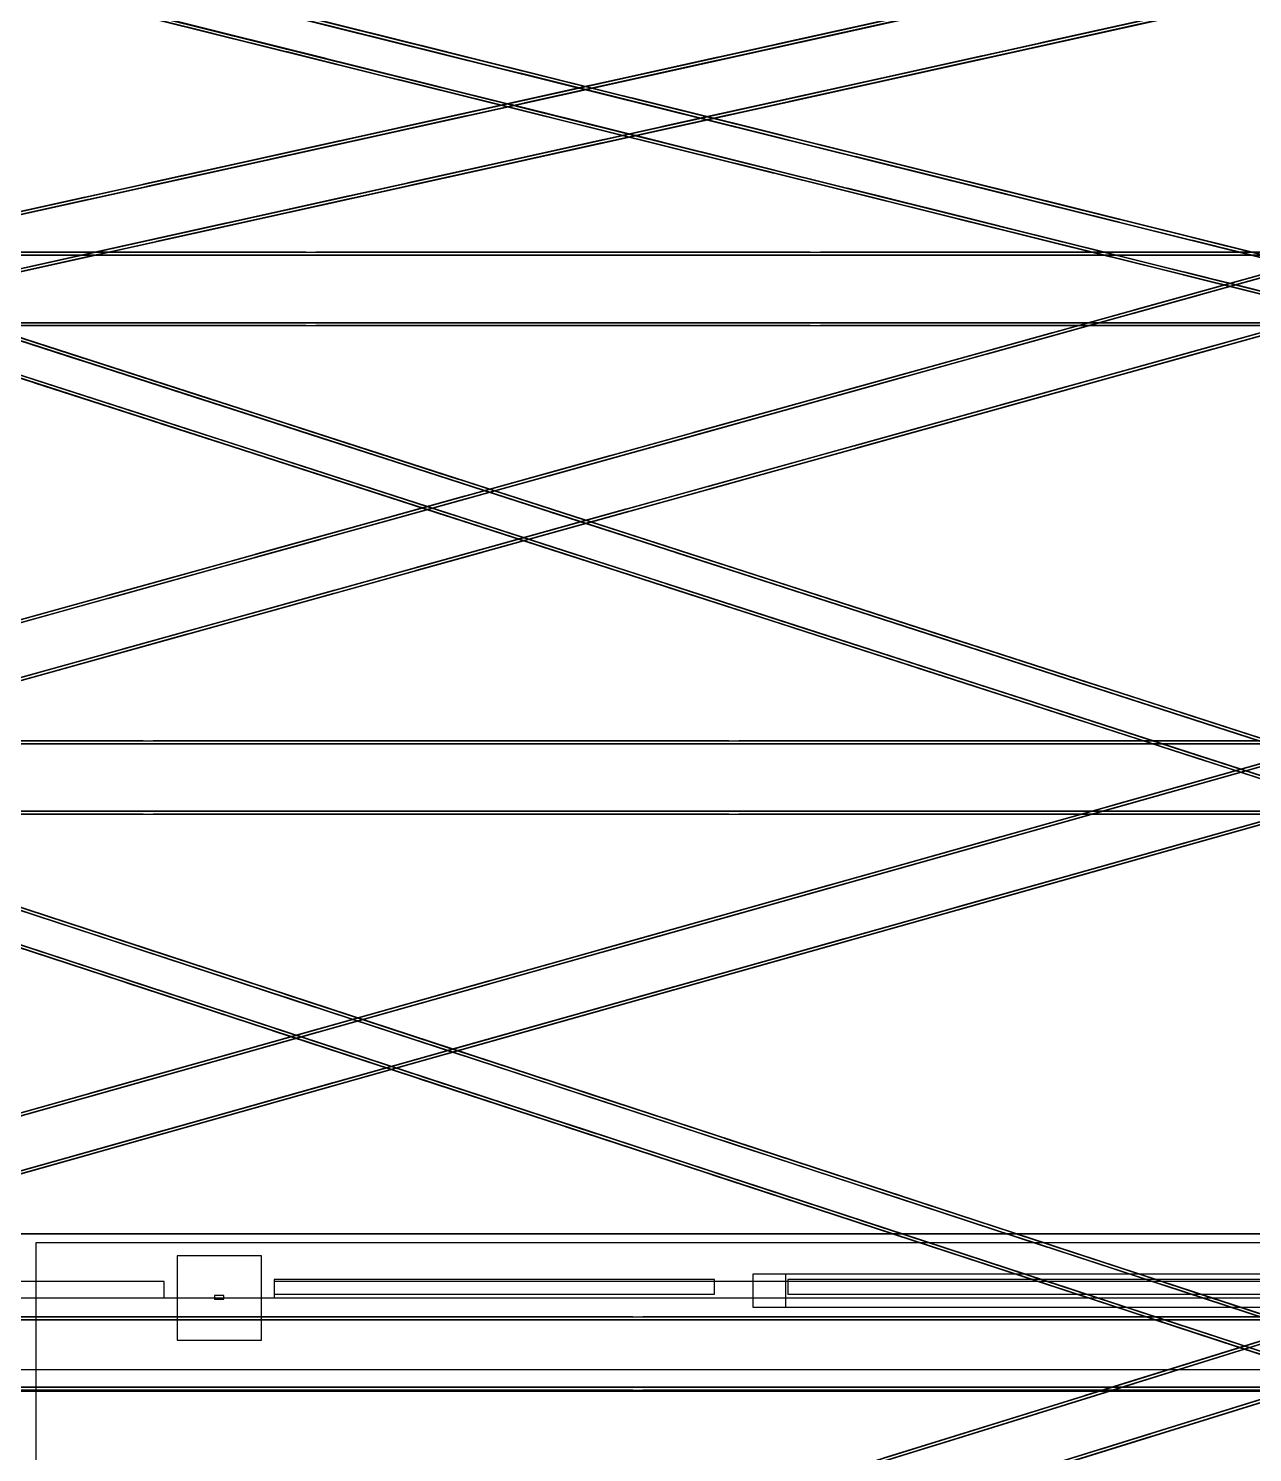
# Model space of a CAD drawing. Header units: millimetres. Extents: x -52000 to 48850, y -48850 to 51750.
# Drawn here: x -7040 to -366, y -22842 to -15080 of the extents above; entities that cross this region are included whole.
import ezdxf

# ---------------------------------------------------------------- set-up
doc = ezdxf.new("R2010")
doc.units = ezdxf.units.MM
doc.layers.add('D-STR-BASE', color=7, linetype='Continuous', lineweight=25)
doc.layers.add('D-STR-STRC', color=7, linetype='Continuous', lineweight=25)

msp = doc.modelspace()

# ---------------------------------------------------------------- linework, layer by layer
at = {"layer": 'D-STR-BASE'}
for points in [[(-23650, -21650), (23650, -21650), (23650, 21650), (-23650, 21650)], [(-23650, -21650), (23650, -21650), (23650, 21650), (-23650, 21650)], [(-23650, -21650), (23650, -21650), (23650, 21650), (-23650, 21650)], [(-23650, -21650), (23650, -21650), (23650, 21650), (-23650, 21650)], [(-24000, -22000), (24000, -22000), (24000, -21650), (-24000, -21650)], [(-24000, -22000), (24000, -22000), (24000, -21650), (-24000, -21650)], [(-24000, -22000), (24000, -22000), (24000, -21650), (-24000, -21650)], [(-24000, -22000), (24000, -22000), (24000, -21650), (-24000, -21650)], [(-24000, -22000), (24000, -22000), (24000, -21650), (-24000, -21650)], [(-24000, -22000), (24000, -22000), (24000, -21650), (-24000, -21650)], [(-24000, -22000), (24000, -22000), (24000, -21650), (-24000, -21650)], [(-24000, -22000), (24000, -22000), (24000, -21650), (-24000, -21650)], [(-7000, -24800), (7000, -24800), (7000, -21700), (-7000, -21700)], [(-6230, -22230), (-5770, -22230), (-5770, -21770), (-6230, -21770)], [(-3090, -22050), (-2910, -22050), (-2910, -21870), (-3090, -21870)], [(-3090, -22050), (3090, -22050), (3090, -21870), (-3090, -21870)], [(-11700, -22000), (-6300, -22000), (-6300, -21910), (-11700, -21910)], [(-11700, -22000), (-6300, -22000), (-6300, -21910), (-11700, -21910)], [(-5700, -21980), (-3300, -21980), (-3300, -21900), (-5700, -21900)], [(-5700, -22000), (-300, -22000), (-300, -21910), (-5700, -21910)], [(-2900, -21980), (-100, -21980), (-100, -21900), (-2900, -21900)], [(-6025, -22006), (-5975, -22006), (-5975, -21986), (-6025, -21986)], [(-24450, -22390), (24450, -22390), (24450, -22510), (-24450, -22510)], [(-24450, -22390), (24450, -22390), (24450, -22510), (-24450, -22510)]]:
    msp.add_lwpolyline(points, close=True, dxfattribs=at)
at = {"layer": 'D-STR-STRC'}
for points in [[(-8546.5, -16401.7), (-8022.6, -16285.8), (227.4, -14461.2), (-296.5, -14577.1)], [(-8543.1, -16417.3), (-8019.1, -16301.5), (230.9, -14476.8), (-293.1, -14592.7)], [(197.6, -16457.4), (-154.7, -16369.8), (-7492.4, -14545.2), (-7140, -14632.8)], [(201.5, -16441.9), (-150.8, -16354.3), (-7488.5, -14529.6), (-7136.2, -14617.3)], [(150.8, -16645.7), (-201.5, -16558.1), (-7539.2, -14733.4), (-7186.8, -14821.1)], [(154.7, -16630.2), (-197.6, -16542.6), (-7535.3, -14717.9), (-7183, -14805.5)], [(-8480.9, -16698.5), (-7956.9, -16582.7), (293.1, -14758), (-230.9, -14873.9)], [(-8477.4, -16714.2), (-7953.5, -16598.3), (296.5, -14773.6), (-227.4, -14889.5)], [(-6048.6, -15104.1), (-6296.1, -15042.6), (-6858.8, -14902.6)], [(-6044.8, -15088.6), (-6292.2, -15027), (-6854.9, -14887.1)], [(-6029, -15092.5), (-6591.7, -14952.6), (-6839.1, -14891)], [(-6032.8, -15108), (-6595.5, -14968.1), (-6843, -14906.6)], [(-2975.2, -15169.5), (-2340.9, -15029.2), (-1919.3, -14936)], [(-2971.7, -15185.1), (-2337.5, -15044.8), (-1915.8, -14951.6)], [(-2962.3, -15166.7), (-2540.7, -15073.4), (-1906.4, -14933.1)], [(-2958.9, -15182.3), (-2537.2, -15089), (-1902.9, -14948.7)], [(-1534.6, -15162.2), (-900.3, -15021.9), (-478.6, -14928.7)], [(-1531.1, -15177.8), (-896.8, -15037.6), (-475.2, -14944.3)], [(-1521.7, -15159.4), (-1100, -15066.1), (-465.8, -14925.8)], [(-1518.2, -15175), (-1096.6, -15081.7), (-462.3, -14941.5)], [(-5437.2, -15256.1), (-5684.6, -15194.6), (-6247.3, -15054.7)], [(-5433.3, -15240.6), (-5680.8, -15179.1), (-6243.4, -15039.2)], [(-5417.5, -15244.5), (-5980.2, -15104.6), (-6227.6, -15043.1)], [(-4778.9, -15219.9), (-5026.3, -15158.4), (-5589, -15018.5)], [(-4775, -15204.4), (-5022.5, -15142.9), (-5585.2, -15002.9)], [(-4763.1, -15223.9), (-5325.8, -15083.9), (-5573.2, -15022.4)], [(-4759.2, -15208.3), (-5321.9, -15068.4), (-5569.4, -15006.9)], [(-5421.4, -15260.1), (-5984, -15120.2), (-6231.5, -15058.6)], [(-3662.7, -15321.6), (-3028.4, -15181.3), (-2606.8, -15088)], [(-3659.2, -15337.2), (-3025, -15196.9), (-2603.3, -15103.6)], [(-3649.8, -15318.7), (-3228.2, -15225.5), (-2593.9, -15085.2)], [(-3646.4, -15334.3), (-3224.7, -15241.1), (-2590.4, -15100.8)], [(-2222.1, -15314.3), (-1587.8, -15174), (-1166.1, -15080.7)], [(-2218.6, -15329.9), (-1584.3, -15189.6), (-1162.7, -15096.4)], [(-2209.2, -15311.4), (-1787.5, -15218.2), (-1153.3, -15077.9)], [(-2205.7, -15327.1), (-1784.1, -15233.8), (-1149.8, -15093.5)], [(-4825.7, -15408.2), (-5073.1, -15346.7), (-5635.8, -15206.7)], [(-4821.8, -15392.7), (-5069.3, -15331.1), (-5632, -15191.2)], [(-4809.9, -15412.1), (-5372.6, -15272.2), (-5620, -15210.7)], [(-4806, -15396.6), (-5368.7, -15256.7), (-5616.2, -15195.1)], [(-4167.4, -15372), (-4414.9, -15310.5), (-4977.5, -15170.5)], [(-4163.5, -15356.5), (-4411, -15294.9), (-4973.7, -15155)], [(-4151.6, -15375.9), (-4714.3, -15236), (-4961.7, -15174.5)], [(-4147.7, -15360.4), (-4710.4, -15220.5), (-4957.9, -15158.9)], [(-4350.2, -15473.6), (-3715.9, -15333.3), (-3294.3, -15240.1)], [(-4346.7, -15489.2), (-3712.5, -15349), (-3290.8, -15255.7)], [(-4337.3, -15470.8), (-3915.7, -15377.5), (-3281.4, -15237.2)], [(-4333.9, -15486.4), (-3912.2, -15393.1), (-3277.9, -15252.9)], [(-2909.6, -15466.3), (-2275.3, -15326), (-1853.6, -15232.8)], [(-2906.1, -15482), (-2271.8, -15341.7), (-1850.2, -15248.4)], [(-2896.7, -15463.5), (-2475, -15370.2), (-1840.8, -15229.9)], [(-2893.2, -15479.1), (-2471.6, -15385.9), (-1837.3, -15245.6)], [(-4214.2, -15560.3), (-4461.7, -15498.7), (-5024.4, -15358.8)], [(-4210.3, -15544.7), (-4457.8, -15483.2), (-5020.5, -15343.3)], [(-4198.4, -15564.2), (-4761.1, -15424.3), (-5008.6, -15362.7)], [(-4194.6, -15548.7), (-4757.2, -15408.7), (-5004.7, -15347.2)], [(-3555.9, -15524), (-3803.4, -15462.5), (-4366.1, -15322.6)], [(-3552.1, -15508.5), (-3799.5, -15447), (-4362.2, -15307.1)], [(-3540.1, -15528), (-4102.8, -15388), (-4350.3, -15326.5)], [(-3536.3, -15512.4), (-4098.9, -15372.5), (-4346.4, -15311)], [(-5037.7, -15625.7), (-4403.4, -15485.4), (-3981.8, -15392.1)], [(-5034.2, -15641.3), (-4400, -15501), (-3978.3, -15407.8)], [(-5024.8, -15622.8), (-4603.2, -15529.6), (-3968.9, -15389.3)], [(-5021.4, -15638.4), (-4599.7, -15545.2), (-3965.4, -15404.9)], [(-3597.1, -15618.4), (-2962.8, -15478.1), (-2541.1, -15384.9)], [(-3593.6, -15634), (-2959.3, -15493.7), (-2537.7, -15400.5)], [(-3584.2, -15615.5), (-3162.5, -15522.3), (-2528.3, -15382)], [(-3580.7, -15631.2), (-3159.1, -15537.9), (-2524.8, -15397.6)], [(-3602.7, -15712.3), (-3850.2, -15650.8), (-4412.9, -15510.9)], [(-3598.9, -15696.8), (-3846.3, -15635.2), (-4409, -15495.3)], [(-3586.9, -15716.2), (-4149.6, -15576.3), (-4397.1, -15514.8)], [(-3583.1, -15700.7), (-4145.8, -15560.8), (-4393.2, -15499.3)], [(-2944.4, -15676.1), (-3191.9, -15614.6), (-3754.6, -15474.6)], [(-2940.6, -15660.6), (-3188.1, -15599), (-3750.7, -15459.1)], [(-2928.7, -15680), (-3491.3, -15540.1), (-3738.8, -15478.6)], [(-2924.8, -15664.5), (-3487.5, -15524.6), (-3734.9, -15463)], [(-5725.2, -15777.7), (-5090.9, -15637.4), (-4669.3, -15544.2)], [(-5721.7, -15793.3), (-5087.5, -15653.1), (-4665.8, -15559.8)], [(-5712.3, -15774.9), (-5290.7, -15681.6), (-4656.4, -15541.3)], [(-5708.9, -15790.5), (-5287.2, -15697.2), (-4652.9, -15557)], [(-4284.6, -15770.4), (-3650.3, -15630.2), (-3228.6, -15536.9)], [(-4281.1, -15786.1), (-3646.8, -15645.8), (-3225.2, -15552.5)], [(-4271.7, -15767.6), (-3850, -15674.3), (-3215.8, -15534.1)], [(-4268.2, -15783.2), (-3846.6, -15690), (-3212.3, -15549.7)], [(-2991.3, -15864.4), (-3238.7, -15802.8), (-3801.4, -15662.9)], [(-2987.4, -15848.8), (-3234.9, -15787.3), (-3797.5, -15647.4)], [(-2975.5, -15868.3), (-3538.1, -15728.4), (-3785.6, -15666.8)], [(-2971.6, -15852.8), (-3534.3, -15712.8), (-3781.8, -15651.3)], [(-2333, -15828.2), (-2580.4, -15766.6), (-3143.1, -15626.7)], [(-2329.1, -15812.6), (-2576.6, -15751.1), (-3139.3, -15611.2)], [(-2317.2, -15832.1), (-2879.9, -15692.2), (-3127.3, -15630.6)], [(-2313.3, -15816.6), (-2876, -15676.6), (-3123.5, -15615.1)], [(-6412.7, -15929.8), (-5778.4, -15789.5), (-5356.8, -15696.2)], [(-6409.2, -15945.4), (-5775, -15805.1), (-5353.3, -15711.9)], [(-6399.8, -15926.9), (-5978.2, -15833.7), (-5343.9, -15693.4)], [(-6396.4, -15942.5), (-5974.7, -15849.3), (-5340.4, -15709)], [(-4972.1, -15922.5), (-4337.8, -15782.2), (-3916.1, -15689)], [(-4968.6, -15938.1), (-4334.3, -15797.8), (-3912.7, -15704.6)], [(-4959.2, -15919.6), (-4537.5, -15826.4), (-3903.3, -15686.1)], [(-4955.7, -15935.3), (-4534.1, -15842), (-3899.8, -15701.7)], [(-2379.8, -16016.4), (-2627.3, -15954.9), (-3189.9, -15815)], [(-2375.9, -16000.9), (-2623.4, -15939.4), (-3186.1, -15799.4)], [(-2364, -16020.3), (-2926.7, -15880.4), (-3174.1, -15818.9)], [(-2360.1, -16004.8), (-2922.8, -15864.9), (-3170.3, -15803.4)], [(-1721.5, -15980.2), (-1969, -15918.7), (-2531.6, -15778.7)], [(-1717.6, -15964.7), (-1965.1, -15903.1), (-2527.8, -15763.2)], [(-1705.7, -15984.1), (-2268.4, -15844.2), (-2515.9, -15782.7)], [(-1701.8, -15968.6), (-2264.5, -15828.7), (-2512, -15767.1)], [(-7100.2, -16081.8), (-6465.9, -15941.5), (-6044.3, -15848.3)], [(-7096.7, -16097.5), (-6462.5, -15957.2), (-6040.8, -15863.9)], [(-7087.3, -16079), (-6665.7, -15985.7), (-6031.4, -15845.4)], [(-7083.9, -16094.6), (-6662.2, -16001.4), (-6027.9, -15861.1)], [(-5659.6, -16074.6), (-5025.3, -15934.3), (-4603.6, -15841)], [(-5656.1, -16090.2), (-5021.8, -15949.9), (-4600.2, -15856.6)], [(-5646.7, -16071.7), (-5225, -15978.5), (-4590.8, -15838.2)], [(-5643.2, -16087.3), (-5221.6, -15994.1), (-4587.3, -15853.8)], [(-1768.3, -16168.5), (-2015.8, -16106.9), (-2578.5, -15967)], [(-1764.5, -16152.9), (-2011.9, -16091.4), (-2574.6, -15951.5)], [(-1752.5, -16172.4), (-2315.2, -16032.5), (-2562.7, -15970.9)], [(-1748.7, -16156.9), (-2311.3, -16017), (-2558.8, -15955.4)], [(-1110, -16132.3), (-1357.5, -16070.7), (-1920.2, -15930.8)], [(-1106.2, -16116.7), (-1353.6, -16055.2), (-1916.3, -15915.3)], [(-1094.2, -16136.2), (-1656.9, -15996.3), (-1904.4, -15934.7)], [(-1090.4, -16120.7), (-1653.1, -15980.7), (-1900.5, -15919.2)], [(-7787.7, -16233.9), (-7153.4, -16093.6), (-6731.8, -16000.4)], [(-7784.2, -16249.5), (-7150, -16109.2), (-6728.3, -16016)], [(-7774.8, -16231), (-7353.2, -16137.8), (-6718.9, -15997.5)], [(-7771.4, -16246.7), (-7349.7, -16153.4), (-6715.4, -16013.1)], [(-6347.1, -16226.6), (-5712.8, -16086.3), (-5291.1, -15993.1)], [(-6343.6, -16242.2), (-5709.3, -16101.9), (-5287.7, -16008.7)], [(-6334.2, -16223.8), (-5912.5, -16130.5), (-5278.3, -15990.2)], [(-6330.7, -16239.4), (-5909.1, -16146.1), (-5274.8, -16005.8)], [(-7021.7, -16375.8), (-6600, -16282.6), (-5965.8, -16142.3)], [(-1156.8, -16320.5), (-1404.3, -16259), (-1967, -16119.1)], [(-1153, -16305), (-1400.4, -16243.5), (-1963.1, -16103.5)], [(-1141, -16324.5), (-1703.7, -16184.5), (-1951.2, -16123)], [(-1137.2, -16308.9), (-1699.9, -16169), (-1947.3, -16107.5)], [(-498.6, -16284.3), (-746, -16222.8), (-1308.7, -16082.9)], [(-494.7, -16268.8), (-742.2, -16207.3), (-1304.8, -16067.3)], [(-482.8, -16288.2), (-1045.4, -16148.3), (-1292.9, -16086.8)], [(-478.9, -16272.7), (-1041.6, -16132.8), (-1289, -16071.3)], [(-7034.6, -16378.7), (-6400.3, -16238.4), (-5978.6, -16145.1)], [(-7031.1, -16394.3), (-6396.8, -16254), (-5975.2, -16160.7)], [(-7018.2, -16391.4), (-6596.6, -16298.2), (-5962.3, -16157.9)], [(81.4, -16412), (-166.1, -16350.5), (-693.4, -16219.4)], [(-9875.8, -19078.8), (-9373.1, -18939.1), (208.5, -16276), (-294.2, -16415.7)], [(-9871.5, -19094.3), (-9368.8, -18954.5), (212.8, -16291.4), (-289.9, -16431.1)], [(-8222.5, -16300), (-8222.5, -16300), (-5527.5, -16300), (-5527.5, -16300)], [(-7722.1, -16530.7), (-7087.8, -16390.4), (-6666.1, -16297.2)], [(-7709.2, -16527.9), (-7287.5, -16434.6), (-6653.3, -16294.3)], [(-5472.5, -16300), (-5472.5, -16300), (-2777.5, -16300), (-2777.5, -16300)], [(-2722.5, -16300), (-2722.5, -16300), (-27.5, -16300), (-27.5, -16300)], [(-545.4, -16472.6), (-792.8, -16411), (-1355.5, -16271.1)], [(-541.5, -16457.1), (-789, -16395.5), (-1351.7, -16255.6)], [(-529.6, -16476.5), (-1092.3, -16336.6), (-1339.7, -16275)], [(-525.7, -16461), (-1088.4, -16321.1), (-1335.9, -16259.5)], [(77.5, -16427.6), (-169.9, -16366), (-697.2, -16234.9)], [(93.3, -16431.5), (-434, -16300.4), (-681.4, -16238.8)], [(97.2, -16416), (-430.1, -16284.8), (-677.6, -16223.3)], [(-16500, -16316), (-16500, -16316), (16500, -16316), (16500, -16316)], [(197.2, -19133.3), (-142.6, -19023.6), (-8392.6, -16360.5), (-8052.8, -16470.2)], [(202.2, -19118.1), (-137.7, -19008.4), (-8387.7, -16345.2), (-8047.8, -16454.9)], [(-8222.5, -16316), (-8222.5, -16316), (-5527.5, -16316), (-5527.5, -16316)], [(-7718.6, -16546.3), (-7084.3, -16406.1), (-6662.7, -16312.8)], [(-7705.7, -16543.5), (-7284.1, -16450.2), (-6649.8, -16309.9)], [(-5472.5, -16316), (-5472.5, -16316), (-2777.5, -16316), (-2777.5, -16316)], [(-2722.5, -16316), (-2722.5, -16316), (-27.5, -16316), (-27.5, -16316)], [(-1020.8, -16617.7), (-318.6, -16422.5), (85.9, -16310)], [(-1016.5, -16633.1), (-314.3, -16437.9), (90.2, -16325.5)], [(-1010.6, -16614.8), (-606, -16502.4), (96.2, -16307.2)], [(-1006.3, -16630.2), (-601.7, -16517.8), (100.5, -16322.6)], [(30.7, -16615.8), (-216.7, -16554.3), (-744, -16423.2)], [(34.6, -16600.3), (-212.9, -16538.8), (-740.2, -16407.6)], [(46.5, -16619.8), (-480.8, -16488.6), (-728.3, -16427.1)], [(50.4, -16604.2), (-476.9, -16473.1), (-724.4, -16411.6)], [(142.6, -19302.7), (-197.2, -19193), (-8447.2, -16529.8), (-8107.4, -16639.5)], [(-1819.3, -16839.6), (-1076.6, -16633.2), (-672.1, -16520.7)], [(-1809, -16836.7), (-1404.5, -16724.3), (-661.8, -16517.9)], [(-9794.4, -19371.7), (-9291.7, -19232), (289.9, -16568.9), (-212.8, -16708.6)], [(-9790.1, -19387.1), (-9287.4, -19247.4), (294.2, -16584.3), (-208.5, -16724)], [(137.7, -19317.9), (-202.2, -19208.2), (-8452.2, -16545.1), (-8112.3, -16654.8)], [(-6760.3, -16887.4), (-6999, -16810.3), (-7636.4, -16604.6)], [(-6755.4, -16872.1), (-6994.1, -16795.1), (-7631.5, -16589.3)], [(-6746.4, -16891.8), (-7383.8, -16686.1), (-7622.5, -16609)], [(-6741.5, -16876.6), (-7378.9, -16670.9), (-7617.6, -16593.8)], [(-1815, -16855), (-1072.3, -16648.6), (-667.8, -16536.1)], [(-1804.7, -16852.2), (-1400.2, -16739.7), (-657.5, -16533.3)], [(-939.4, -16910.6), (-237.2, -16715.4), (167.4, -16602.9)], [(-929.1, -16907.7), (-524.6, -16795.3), (177.6, -16600.1)], [(-16500, -16684), (-16500, -16684), (16500, -16684), (16500, -16684)], [(-8222.5, -16684), (-8222.5, -16684), (-5527.5, -16684), (-5527.5, -16684)], [(-5472.5, -16684), (-5472.5, -16684), (-2777.5, -16684), (-2777.5, -16684)], [(-2722.5, -16684), (-2722.5, -16684), (-27.5, -16684), (-27.5, -16684)], [(-935.1, -16926), (-232.9, -16730.8), (171.6, -16618.4)], [(-924.9, -16923.1), (-520.3, -16810.7), (181.9, -16615.5)], [(-8222.5, -16700), (-8222.5, -16700), (-5527.5, -16700), (-5527.5, -16700)], [(-5472.5, -16700), (-5472.5, -16700), (-2777.5, -16700), (-2777.5, -16700)], [(-2722.5, -16700), (-2722.5, -16700), (-27.5, -16700), (-27.5, -16700)], [(-2617.7, -17061.5), (-1875.1, -16855.1), (-1470.5, -16742.7)], [(-2613.4, -17076.9), (-1870.8, -16870.5), (-1466.2, -16758.1)], [(-2607.5, -17058.7), (-2203, -16946.2), (-1460.3, -16739.8)], [(-2603.2, -17074.1), (-2198.7, -16961.6), (-1456, -16755.2)], [(-6819.9, -17072), (-7058.6, -16994.9), (-7696, -16789.2)], [(-6815, -17056.8), (-7053.7, -16979.7), (-7691.1, -16773.9)], [(-6806, -17076.5), (-7443.4, -16870.7), (-7682.1, -16793.7)], [(-6801.1, -17061.2), (-7438.5, -16855.5), (-7677.2, -16778.4)], [(-6072.8, -17109.3), (-6311.5, -17032.2), (-6948.9, -16826.5)], [(-6067.9, -17094.1), (-6306.6, -17017), (-6944, -16811.3)], [(-6058.9, -17113.8), (-6696.3, -16908), (-6935, -16831)], [(-6054, -17098.5), (-6691.4, -16892.8), (-6930.1, -16815.7)], [(-1737.8, -17132.5), (-995.2, -16926.1), (-590.7, -16813.6)], [(-1733.6, -17147.9), (-990.9, -16941.5), (-586.4, -16829)], [(-1727.6, -17129.6), (-1323.1, -17017.2), (-580.4, -16810.8)], [(-1723.3, -17145.1), (-1318.8, -17032.6), (-576.1, -16826.2)], [(-6127.5, -17278.7), (-6366.2, -17201.6), (-7003.6, -16995.9)], [(-3416.2, -17283.4), (-2673.5, -17077), (-2269, -16964.6)], [(-3411.9, -17298.9), (-2669.2, -17092.4), (-2264.7, -16980)], [(-3405.9, -17280.6), (-3001.4, -17168.2), (-2258.8, -16961.7)], [(-3401.7, -17296), (-2997.1, -17183.6), (-2254.5, -16977.2)], [(-6132.4, -17293.9), (-6371.1, -17216.9), (-7008.5, -17011.1)], [(-6118.5, -17298.4), (-6755.9, -17092.6), (-6994.6, -17015.6)], [(-6113.6, -17283.2), (-6751, -17077.4), (-6989.7, -17000.4)], [(-5385.3, -17331.2), (-5624, -17254.2), (-6261.4, -17048.4)], [(-5380.4, -17316), (-5619.1, -17238.9), (-6256.5, -17033.2)], [(-5371.4, -17335.7), (-6008.8, -17129.9), (-6247.5, -17052.9)], [(-5366.5, -17320.5), (-6003.9, -17114.7), (-6242.6, -17037.7)], [(-2536.3, -17354.4), (-1793.6, -17148), (-1389.1, -17035.6)], [(-2532, -17369.8), (-1789.4, -17163.4), (-1384.8, -17051)], [(-2526.1, -17351.6), (-2121.6, -17239.1), (-1378.9, -17032.7)], [(-2521.8, -17367), (-2117.3, -17254.5), (-1374.6, -17048.1)], [(-5440, -17500.6), (-5678.7, -17423.6), (-6316.1, -17217.8)], [(-5426.1, -17505.1), (-6063.5, -17299.3), (-6302.2, -17222.3)], [(-4214.6, -17505.4), (-3472, -17298.9), (-3067.5, -17186.5)], [(-4210.4, -17520.8), (-3467.7, -17314.4), (-3063.2, -17201.9)], [(-4204.4, -17502.5), (-3799.9, -17390.1), (-3057.2, -17183.7)], [(-4200.1, -17517.9), (-3795.6, -17405.5), (-3052.9, -17199.1)], [(-5444.9, -17515.8), (-5683.6, -17438.8), (-6321, -17233)], [(-5431, -17520.3), (-6068.4, -17314.6), (-6307.1, -17237.5)], [(-4697.8, -17553.1), (-4936.5, -17476.1), (-5573.9, -17270.3)], [(-4692.9, -17537.9), (-4931.6, -17460.9), (-5569, -17255.1)], [(-4683.9, -17557.6), (-5321.3, -17351.9), (-5560, -17274.8)], [(-4679, -17542.4), (-5316.4, -17336.6), (-5555.1, -17259.6)], [(-3334.8, -17576.3), (-2592.1, -17369.9), (-2187.6, -17257.5)], [(-3330.5, -17591.8), (-2587.8, -17385.3), (-2183.3, -17272.9)], [(-3324.5, -17573.5), (-2920, -17461.1), (-2177.3, -17254.6)], [(-3320.3, -17588.9), (-2915.7, -17476.5), (-2173.1, -17270.1)], [(-4757.4, -17737.8), (-4996.1, -17660.7), (-5633.5, -17455)], [(-4752.5, -17722.5), (-4991.2, -17645.5), (-5628.6, -17439.7)], [(-4743.5, -17742.2), (-5380.9, -17536.5), (-5619.6, -17459.4)], [(-4738.6, -17727), (-5376, -17521.3), (-5614.7, -17444.2)], [(-5013.1, -17727.3), (-4270.4, -17520.9), (-3865.9, -17408.4)], [(-5008.8, -17742.7), (-4266.2, -17536.3), (-3861.6, -17423.9)], [(-5002.9, -17724.4), (-4598.4, -17612), (-3855.7, -17405.6)], [(-4998.6, -17739.9), (-4594.1, -17627.4), (-3851.4, -17421)], [(-4010.3, -17775.1), (-4249, -17698), (-4886.4, -17492.3)], [(-4005.4, -17759.8), (-4244.1, -17682.8), (-4881.5, -17477)], [(-3996.4, -17779.5), (-4633.8, -17573.8), (-4872.5, -17496.7)], [(-3991.5, -17764.3), (-4628.9, -17558.6), (-4867.6, -17481.5)], [(-4133.2, -17798.3), (-3390.6, -17591.8), (-2986.1, -17479.4)], [(-4129, -17813.7), (-3386.3, -17607.3), (-2981.8, -17494.8)], [(-4123, -17795.4), (-3718.5, -17683), (-2975.8, -17476.6)], [(-4118.7, -17810.8), (-3714.2, -17698.4), (-2971.5, -17492)], [(-5811.6, -17949.2), (-5068.9, -17742.8), (-4664.4, -17630.4)], [(-5807.3, -17964.6), (-5064.6, -17758.2), (-4660.1, -17645.8)], [(-5801.3, -17946.4), (-5396.8, -17833.9), (-4654.1, -17627.5)], [(-5797.1, -17961.8), (-5392.5, -17849.4), (-4649.9, -17642.9)], [(-4069.9, -17959.7), (-4308.6, -17882.6), (-4946, -17676.9)], [(-4065, -17944.5), (-4303.7, -17867.4), (-4941.1, -17661.7)], [(-4056, -17964.2), (-4693.4, -17758.4), (-4932.1, -17681.4)], [(-4051.1, -17948.9), (-4688.5, -17743.2), (-4927.2, -17666.1)], [(-4931.7, -18020.2), (-4189, -17813.8), (-3784.5, -17701.3)], [(-4927.4, -18035.6), (-4184.7, -17829.2), (-3780.2, -17716.8)], [(-4921.5, -18017.3), (-4516.9, -17904.9), (-3774.3, -17698.5)], [(-4917.2, -18032.8), (-4512.7, -17920.3), (-3770, -17713.9)], [(-3322.8, -17997), (-3561.5, -17919.9), (-4198.9, -17714.2)], [(-3317.9, -17981.8), (-3556.6, -17904.7), (-4194, -17699)], [(-3308.9, -18001.5), (-3946.3, -17795.7), (-4185, -17718.7)], [(-3304, -17986.2), (-3941.4, -17780.5), (-4180.1, -17703.4)], [(-6610, -18171.1), (-5867.4, -17964.7), (-5462.9, -17852.3)], [(-6599.8, -18168.3), (-6195.3, -18055.9), (-5452.6, -17849.5)], [(-6605.8, -18186.6), (-5863.1, -17980.1), (-5458.6, -17867.7)], [(-6595.5, -18183.7), (-6191, -18071.3), (-5448.3, -17864.9)], [(-5730.2, -18242.1), (-4987.5, -18035.7), (-4583, -17923.3)], [(-5719.9, -18239.3), (-5315.4, -18126.8), (-4572.7, -17920.4)], [(-3382.4, -18181.6), (-3621.1, -18104.6), (-4258.5, -17898.8)], [(-3377.5, -18166.4), (-3616.2, -18089.3), (-4253.6, -17883.6)], [(-3368.5, -18186.1), (-4005.9, -17980.3), (-4244.6, -17903.3)], [(-3363.6, -18170.9), (-4001, -17965.1), (-4239.7, -17888.1)], [(-2630.4, -18203.7), (-2869.1, -18126.7), (-3506.5, -17920.9)], [(-2616.5, -18208.2), (-3253.9, -18002.4), (-3492.6, -17925.4)], [(-5725.9, -18257.5), (-4983.2, -18051.1), (-4578.7, -17938.7)], [(-5715.6, -18254.7), (-5311.1, -18142.3), (-4568.5, -17935.8)], [(-2635.3, -18218.9), (-2874, -18141.9), (-3511.4, -17936.1)], [(-2621.4, -18223.4), (-3258.8, -18017.6), (-3497.5, -17940.6)], [(-7408.5, -18393.1), (-6665.8, -18186.7), (-6261.3, -18074.2)], [(-7398.3, -18390.2), (-6993.7, -18277.8), (-6251.1, -18071.4)], [(-7404.2, -18408.5), (-6661.5, -18202.1), (-6257, -18089.6)], [(-7394, -18405.6), (-6989.5, -18293.2), (-6246.8, -18086.8)], [(-6528.6, -18464), (-5786, -18257.6), (-5381.4, -18145.2)], [(-6524.3, -18479.5), (-5781.7, -18273), (-5377.2, -18160.6)], [(-6518.4, -18461.2), (-6113.9, -18348.8), (-5371.2, -18142.3)], [(-6514.1, -18476.6), (-6109.6, -18364.2), (-5366.9, -18157.8)], [(-2694.9, -18403.5), (-2933.6, -18326.5), (-3571, -18120.7)], [(-2690, -18388.3), (-2928.7, -18311.3), (-3566.1, -18105.5)], [(-2681, -18408), (-3318.4, -18202.3), (-3557.1, -18125.2)], [(-2676.1, -18392.8), (-3313.5, -18187), (-3552.2, -18110)], [(-1947.8, -18440.9), (-2186.5, -18363.8), (-2823.9, -18158)], [(-1942.9, -18425.6), (-2181.6, -18348.6), (-2819, -18142.8)], [(-1933.9, -18445.3), (-2571.3, -18239.6), (-2810, -18162.5)], [(-1929, -18430.1), (-2566.4, -18224.3), (-2805.1, -18147.3)], [(-7327.1, -18686), (-6584.4, -18479.6), (-6179.9, -18367.1)], [(-7322.8, -18701.4), (-6580.1, -18495), (-6175.6, -18382.5)], [(-7316.9, -18683.1), (-6912.3, -18570.7), (-6169.7, -18364.3)], [(-7312.6, -18698.5), (-6908.1, -18586.1), (-6165.4, -18379.7)], [(-2007.4, -18625.5), (-2246.1, -18548.4), (-2883.5, -18342.7)], [(-2002.5, -18610.2), (-2241.2, -18533.2), (-2878.6, -18327.4)], [(-1993.5, -18629.9), (-2630.9, -18424.2), (-2869.6, -18347.1)], [(-1988.6, -18614.7), (-2626, -18409), (-2864.7, -18331.9)], [(-1260.3, -18662.8), (-1499, -18585.7), (-2136.4, -18380)], [(-1255.4, -18647.6), (-1494.1, -18570.5), (-2131.5, -18364.8)], [(-1246.4, -18667.3), (-1883.8, -18461.5), (-2122.5, -18384.5)], [(-1241.5, -18652), (-1878.9, -18446.3), (-2117.6, -18369.2)], [(-1315, -18832.2), (-1553.7, -18755.1), (-2191.1, -18549.4)], [(-8125.6, -18907.9), (-7382.9, -18701.5), (-6978.4, -18589)], [(-8121.3, -18923.3), (-7378.6, -18716.9), (-6974.1, -18604.5)], [(-8115.3, -18905.1), (-7710.8, -18792.6), (-6968.1, -18586.2)], [(-8111, -18920.5), (-7706.5, -18808), (-6963.8, -18601.6)], [(-1319.9, -18847.4), (-1558.6, -18770.4), (-2196, -18564.6)], [(-1306, -18851.9), (-1943.4, -18646.1), (-2182.1, -18569.1)], [(-1301.1, -18836.6), (-1938.5, -18630.9), (-2177.2, -18553.8)], [(-572.8, -18884.7), (-811.5, -18807.7), (-1448.9, -18601.9)], [(-567.9, -18869.5), (-806.6, -18792.4), (-1444, -18586.7)], [(-558.9, -18889.2), (-1196.3, -18683.4), (-1435, -18606.4)], [(-554, -18874), (-1191.4, -18668.2), (-1430.1, -18591.2)], [(-627.5, -19054.1), (-866.2, -18977.1), (-1503.6, -18771.3)], [(-613.6, -19058.6), (-1251, -18852.8), (-1489.7, -18775.8)], [(-632.4, -19069.3), (-871.1, -18992.3), (-1508.5, -18786.5)], [(-618.5, -19073.8), (-1255.9, -18868), (-1494.6, -18791)], [(78.4, -19094.9), (-160.3, -19017.9), (-761.4, -18823.8)], [(83.3, -19079.7), (-155.4, -19002.6), (-756.5, -18808.6)], [(92.2, -19099.4), (-508.8, -18905.4), (-747.5, -18828.3)], [(97.2, -19084.2), (-503.9, -18890.1), (-742.6, -18813.1)], [(-19163.1, -18979.1), (-19163.1, -18979.1), (19163.1, -18979.1), (19163.1, -18979.1)], [(-11424.6, -22213.3), (-10964.7, -22083.8), (186.6, -18944.4), (-273.3, -19073.9)], [(-11420.3, -22228.7), (-10960.3, -22099.2), (190.9, -18959.8), (-269, -19089.3)], [(190.4, -22254.4), (-125, -22151.1), (-9706.6, -19011.7), (-9391.2, -19115)], [(-9554.1, -18963.1), (-9554.1, -18963.1), (-6415.2, -18963.1), (-6415.2, -18963.1)], [(-9554.1, -18979.1), (-9554.1, -18979.1), (-6415.2, -18979.1), (-6415.2, -18979.1)], [(-6360.2, -18963.1), (-6360.2, -18963.1), (-3221.4, -18963.1), (-3221.4, -18963.1)], [(-6360.2, -18979.1), (-6360.2, -18979.1), (-3221.4, -18979.1), (-3221.4, -18979.1)], [(-3166.4, -18963.1), (-3166.4, -18963.1), (-27.5, -18963.1), (-27.5, -18963.1)], [(-3166.4, -18979.1), (-3166.4, -18979.1), (-27.5, -18979.1), (-27.5, -18979.1)], [(-1127.4, -19314.3), (-308.6, -19083.8), (61.5, -18979.6)], [(-1123.9, -19313.3), (-753.8, -19209.1), (65, -18978.6)], [(-1123.1, -19329.7), (-304.3, -19099.2), (65.8, -18995)], [(-1119.6, -19328.7), (-749.5, -19224.5), (69.3, -18994)], [(18.8, -19279.5), (-219.9, -19202.5), (-821, -19008.5)], [(23.7, -19264.3), (-215, -19187.3), (-816.1, -18993.2)], [(32.6, -19284), (-568.4, -19090), (-807.1, -19012.9)], [(37.6, -19268.8), (-563.5, -19074.7), (-802.2, -18997.7)], [(185.4, -22269.7), (-130, -22166.3), (-9711.5, -19026.9), (-9396.2, -19130.2)], [(-11342.2, -22505.9), (-10882.3, -22376.4), (269, -19237), (-190.9, -19366.5)], [(125, -22454), (-190.4, -22350.7), (-9771.9, -19211.2), (-9456.6, -19314.6)], [(130, -22438.8), (-185.4, -22335.5), (-9767, -19196), (-9451.6, -19299.4)], [(-2056.7, -19575.9), (-1191.5, -19332.3), (-821.4, -19228.2)], [(-2053.2, -19574.9), (-1683.1, -19470.7), (-817.8, -19227.2)], [(-2052.4, -19591.3), (-1187.1, -19347.7), (-817, -19243.6)], [(-2048.8, -19590.3), (-1678.7, -19486.2), (-813.5, -19242.6)], [(-11337.9, -22521.3), (-10878, -22391.8), (273.3, -19252.4), (-186.6, -19381.9)], [(-1045, -19606.9), (-226.2, -19376.4), (143.9, -19272.2)], [(-1041.5, -19605.9), (-671.4, -19501.8), (147.4, -19271.2)], [(-1040.7, -19622.3), (-221.9, -19391.8), (148.2, -19287.6)], [(-1037.2, -19621.3), (-667.1, -19517.2), (151.7, -19286.6)], [(-19163.1, -19347.1), (-19163.1, -19347.1), (19163.1, -19347.1), (19163.1, -19347.1)], [(-9554.1, -19347.1), (-9554.1, -19347.1), (-6415.2, -19347.1), (-6415.2, -19347.1)], [(-9554.1, -19363.1), (-9554.1, -19363.1), (-6415.2, -19363.1), (-6415.2, -19363.1)], [(-6360.2, -19347.1), (-6360.2, -19347.1), (-3221.4, -19347.1), (-3221.4, -19347.1)], [(-6360.2, -19363.1), (-6360.2, -19363.1), (-3221.4, -19363.1), (-3221.4, -19363.1)], [(-3166.4, -19347.1), (-3166.4, -19347.1), (-27.5, -19347.1), (-27.5, -19347.1)], [(-3166.4, -19363.1), (-3166.4, -19363.1), (-27.5, -19363.1), (-27.5, -19363.1)], [(-2986, -19837.6), (-2120.7, -19594), (-1750.6, -19489.8)], [(-2982.4, -19836.6), (-2612.3, -19732.4), (-1747.1, -19488.8)], [(-2981.6, -19853), (-2116.4, -19609.4), (-1746.3, -19505.2)], [(-2978.1, -19852), (-2608, -19747.8), (-1742.8, -19504.2)], [(-1974.3, -19868.6), (-1109.1, -19625), (-739, -19520.8)], [(-1970.8, -19867.6), (-1600.7, -19763.4), (-735.5, -19519.8)], [(-1970, -19884), (-1104.7, -19640.4), (-734.6, -19536.2)], [(-1966.5, -19883), (-1596.4, -19778.8), (-731.1, -19535.2)], [(-3915.2, -20099.2), (-3050, -19855.6), (-2679.9, -19751.4)], [(-3911.7, -20098.2), (-3541.6, -19994), (-2676.4, -19750.4)], [(-3910.9, -20114.6), (-3045.7, -19871), (-2675.6, -19766.8)], [(-3907.4, -20113.6), (-3537.3, -20009.4), (-2672.1, -19765.8)], [(-2903.6, -20130.2), (-2038.4, -19886.6), (-1668.3, -19782.4)], [(-2900.1, -20129.2), (-2530, -20025), (-1664.7, -19781.4)], [(-6282.2, -20150.5), (-6503.7, -20078), (-7243.9, -19835.4)], [(-6277.2, -20135.3), (-6498.7, -20062.8), (-7238.9, -19820.2)], [(-6274.6, -20153), (-7014.8, -19910.5), (-7236.3, -19837.9)], [(-6269.6, -20137.8), (-7009.8, -19895.3), (-7231.3, -19822.7)], [(-2899.3, -20145.6), (-2034, -19902), (-1663.9, -19797.8)], [(-2895.7, -20144.6), (-2525.6, -20040.4), (-1660.4, -19796.8)], [(-6342.6, -20334.9), (-6564.1, -20262.3), (-7304.3, -20019.8)], [(-6337.6, -20319.7), (-6559.1, -20247.1), (-7299.3, -20004.6)], [(-6335, -20337.4), (-7075.2, -20094.8), (-7296.7, -20022.3)], [(-6330, -20322.2), (-7070.2, -20079.6), (-7291.7, -20007.1)], [(-4844.5, -20360.8), (-3979.3, -20117.2), (-3609.2, -20013)], [(-4841, -20359.8), (-4470.9, -20255.6), (-3605.7, -20012)], [(-5483.7, -20412.2), (-5705.2, -20339.6), (-6445.4, -20097)], [(-5478.7, -20397), (-5700.2, -20324.4), (-6440.4, -20081.8)], [(-5476.1, -20414.6), (-6216.3, -20172.1), (-6437.8, -20099.5)], [(-5471.1, -20399.4), (-6211.3, -20156.9), (-6432.9, -20084.3)], [(-4840.2, -20376.2), (-3974.9, -20132.6), (-3604.8, -20028.4)], [(-4836.7, -20375.2), (-4466.6, -20271), (-3601.3, -20027.4)], [(-3832.9, -20391.8), (-2967.6, -20148.2), (-2597.5, -20044)], [(-3829.3, -20390.8), (-3459.2, -20286.6), (-2594, -20043)], [(-3828.5, -20407.2), (-2963.3, -20163.6), (-2593.2, -20059.4)], [(-3825, -20406.2), (-3454.9, -20302), (-2589.7, -20058.4)], [(-5544.1, -20596.5), (-5765.6, -20523.9), (-6505.8, -20281.4)], [(-5539.1, -20581.3), (-5760.6, -20508.7), (-6500.9, -20266.2)], [(-5536.5, -20599), (-6276.7, -20356.5), (-6498.3, -20283.9)], [(-5531.5, -20583.8), (-6271.8, -20341.3), (-6493.3, -20268.7)], [(-5773.8, -20622.4), (-4908.6, -20378.8), (-4538.5, -20274.6)], [(-5770.3, -20621.4), (-5400.2, -20517.2), (-4534.9, -20273.6)], [(-5769.5, -20637.8), (-4904.2, -20394.2), (-4534.1, -20290)], [(-5765.9, -20636.8), (-5395.8, -20532.6), (-4530.6, -20289)], [(-4762.1, -20653.4), (-3896.9, -20409.8), (-3526.8, -20305.6)], [(-4758.6, -20652.4), (-4388.5, -20548.2), (-3523.3, -20304.6)], [(-4757.8, -20668.8), (-3892.6, -20425.2), (-3522.5, -20321)], [(-4754.3, -20667.8), (-4384.2, -20563.6), (-3518.9, -20320)], [(-4685.2, -20673.8), (-4906.7, -20601.2), (-5647, -20358.7)], [(-4680.2, -20658.6), (-4901.8, -20586), (-5642, -20343.5)], [(-4677.6, -20676.3), (-5417.9, -20433.7), (-5639.4, -20361.1)], [(-4672.7, -20661.1), (-5412.9, -20418.5), (-5634.4, -20345.9)], [(-6703.1, -20884), (-5837.8, -20640.4), (-5467.7, -20536.2)], [(-6699.5, -20883), (-6329.4, -20778.8), (-5464.2, -20535.3)], [(-6698.7, -20899.4), (-5833.5, -20655.8), (-5463.4, -20551.6)], [(-6695.2, -20898.4), (-6325.1, -20794.2), (-5459.9, -20550.7)], [(-4745.6, -20858.1), (-4967.1, -20785.6), (-5707.4, -20543)], [(-4740.6, -20842.9), (-4962.2, -20770.3), (-5702.4, -20527.8)], [(-4738, -20860.6), (-5478.3, -20618.1), (-5699.8, -20545.5)], [(-4733.1, -20845.4), (-5473.3, -20602.9), (-5694.8, -20530.3)], [(-5691.4, -20915), (-4826.2, -20671.4), (-4456.1, -20567.3)], [(-5687.9, -20914), (-5317.8, -20809.9), (-4452.6, -20566.3)], [(-5687.1, -20930.4), (-4821.8, -20686.8), (-4451.7, -20582.7)], [(-5683.5, -20929.4), (-5313.5, -20825.3), (-4448.2, -20581.7)], [(-3886.8, -20935.4), (-4108.3, -20862.8), (-4848.5, -20620.3)], [(-3881.8, -20920.2), (-4103.3, -20847.6), (-4843.5, -20605.1)], [(-3879.2, -20937.9), (-4619.4, -20695.3), (-4840.9, -20622.8)], [(-3874.2, -20922.7), (-4614.4, -20680.1), (-4835.9, -20607.6)], [(-7632.3, -21145.6), (-6767.1, -20902.1), (-6397, -20797.9)], [(-7628.8, -21144.7), (-7258.7, -21040.5), (-6393.5, -20796.9)], [(-3942.2, -21104.5), (-4163.7, -21032), (-4903.9, -20789.4)], [(-3934.6, -21107), (-4674.8, -20864.5), (-4896.3, -20791.9)], [(-7628, -21161.1), (-6762.8, -20917.5), (-6392.7, -20813.3)], [(-7624.5, -21160.1), (-7254.4, -21055.9), (-6389.1, -20812.3)], [(-6620.7, -21176.7), (-5755.4, -20933.1), (-5385.3, -20828.9)], [(-6617.2, -21175.7), (-6247.1, -21071.5), (-5381.8, -20827.9)], [(-6616.3, -21192.1), (-5751.1, -20948.5), (-5381, -20844.3)], [(-6612.8, -21191.1), (-6242.7, -21086.9), (-5377.5, -20843.3)], [(-3947.2, -21119.8), (-4168.7, -21047.2), (-4908.9, -20804.6)], [(-3939.6, -21122.2), (-4679.8, -20879.7), (-4901.3, -20807.1)], [(-3083.3, -21181.8), (-3304.8, -21109.2), (-4045.1, -20866.7)], [(-3075.7, -21184.3), (-3816, -20941.8), (-4037.5, -20869.2)], [(-3088.3, -21197), (-3309.8, -21124.4), (-4050, -20881.9)], [(-3080.7, -21199.5), (-3820.9, -20957), (-4042.5, -20884.4)], [(-7550, -21438.3), (-6684.7, -21194.7), (-6314.6, -21090.5)], [(-7546.4, -21437.3), (-7176.3, -21333.1), (-6311.1, -21089.5)], [(-7545.6, -21453.7), (-6680.4, -21210.1), (-6310.3, -21105.9)], [(-7542.1, -21452.7), (-7172, -21348.5), (-6306.8, -21104.9)], [(-3148.7, -21381.4), (-3370.2, -21308.8), (-4110.4, -21066.3)], [(-3143.7, -21366.2), (-3365.2, -21293.6), (-4105.5, -21051)], [(-3141.1, -21383.9), (-3881.3, -21141.3), (-4102.9, -21068.7)], [(-3136.1, -21368.7), (-3876.4, -21126.1), (-4097.9, -21053.5)], [(-2289.8, -21458.6), (-2511.3, -21386.1), (-3251.6, -21143.5)], [(-2284.9, -21443.4), (-2506.4, -21370.8), (-3246.6, -21128.3)], [(-2282.2, -21461.1), (-3022.5, -21218.6), (-3244, -21146)], [(-2277.3, -21445.9), (-3017.5, -21203.4), (-3239, -21130.8)], [(-2350.2, -21643), (-2571.8, -21570.4), (-3312, -21327.9)], [(-2345.3, -21627.8), (-2566.8, -21555.2), (-3307, -21312.7)], [(-2342.7, -21645.5), (-3082.9, -21402.9), (-3304.4, -21330.4)], [(-2337.7, -21630.3), (-3077.9, -21387.7), (-3299.4, -21315.2)], [(-1491.4, -21720.3), (-1712.9, -21647.7), (-2453.1, -21405.1)], [(-1486.4, -21705), (-1707.9, -21632.5), (-2448.1, -21389.9)], [(-1483.8, -21722.7), (-2224, -21480.2), (-2445.5, -21407.6)], [(-1478.8, -21707.5), (-2219, -21465), (-2440.5, -21392.4)], [(-1546.8, -21889.4), (-1768.3, -21816.8), (-2508.5, -21574.3)], [(-1539.2, -21891.9), (-2279.4, -21649.4), (-2501, -21576.8)], [(-1551.8, -21904.6), (-1773.3, -21832), (-2513.5, -21589.5)], [(-1544.2, -21907.1), (-2284.4, -21664.6), (-2505.9, -21592)], [(-687.9, -21966.7), (-909.4, -21894.1), (-1649.7, -21651.6)], [(-680.3, -21969.2), (-1420.6, -21726.6), (-1642.1, -21654)], [(-692.9, -21981.9), (-914.4, -21909.3), (-1654.6, -21666.8)], [(-685.3, -21984.4), (-1425.5, -21741.8), (-1647.1, -21669.2)], [(-753.3, -22166.2), (-974.8, -22093.6), (-1715.1, -21851.1)], [(-748.3, -22151), (-969.8, -22078.4), (-1710.1, -21835.9)], [(-745.7, -22168.7), (-1486, -21926.2), (-1707.5, -21853.6)], [(-740.7, -22153.5), (-1481, -21911), (-1702.5, -21838.4)], [(63.3, -22229.7), (-158.2, -22157.1), (-856.2, -21928.4)], [(68.3, -22214.5), (-153.2, -22141.9), (-851.2, -21913.2)], [(70.9, -22232.1), (-627.1, -22003.4), (-848.6, -21930.9)], [(75.9, -22216.9), (-622.1, -21988.2), (-843.6, -21915.7)], [(-22302.6, -22118.6), (-22302.6, -22118.6), (22302.6, -22118.6), (22302.6, -22118.6)], [(-13456.8, -26312.2), (-13038, -26182.2), (162, -22084.8), (-256.8, -22214.7)], [(-13452.1, -26327.5), (-13033.3, -26197.5), (166.7, -22100), (-252.1, -22230)], [(-7406.7, -22102.6), (-7406.7, -22102.6), (-3744.6, -22102.6), (-3744.6, -22102.6)], [(-7406.7, -22118.6), (-7406.7, -22118.6), (-3744.6, -22118.6), (-3744.6, -22118.6)], [(-3689.6, -22102.6), (-3689.6, -22102.6), (-27.5, -22102.6), (-27.5, -22102.6)], [(-3689.6, -22118.6), (-3689.6, -22118.6), (-27.5, -22118.6), (-27.5, -22118.6)], [(2.9, -22414), (-218.6, -22341.4), (-916.6, -22112.7)], [(7.9, -22398.8), (-213.6, -22326.2), (-911.6, -22097.5)], [(10.5, -22416.5), (-687.5, -22187.8), (-909, -22115.2)], [(15.5, -22401.3), (-682.5, -22172.6), (-904, -22100)], [(-1282.1, -22533), (-945.1, -22428.4), (34.9, -22124.2)], [(-1280.2, -22532.4), (-300.2, -22228.2), (36.8, -22123.6)], [(-1277.3, -22548.3), (-940.3, -22443.7), (39.7, -22139.5)], [(-1275.5, -22547.7), (-295.5, -22243.5), (41.5, -22138.9)], [(-13366.7, -26602.5), (-12947.9, -26472.5), (252.1, -22375.1), (-166.7, -22505.1)], [(-13362, -26617.8), (-12943.2, -26487.8), (256.8, -22390.4), (-162, -22520.4)], [(-1191.9, -22823.3), (-855, -22718.7), (125, -22414.5)], [(-1190.1, -22822.8), (-210.1, -22518.6), (126.9, -22414)], [(-1187.2, -22838.6), (-850.2, -22734), (129.8, -22429.8)], [(-1185.3, -22838), (-205.3, -22533.8), (131.6, -22429.2)], [(-22302.6, -22486.6), (-22302.6, -22486.6), (22302.6, -22486.6), (22302.6, -22486.6)], [(-7406.7, -22486.6), (-7406.7, -22486.6), (-3744.6, -22486.6), (-3744.6, -22486.6)], [(-7406.7, -22502.6), (-7406.7, -22502.6), (-3744.6, -22502.6), (-3744.6, -22502.6)], [(-3689.6, -22486.6), (-3689.6, -22486.6), (-27.5, -22486.6), (-27.5, -22486.6)], [(-3689.6, -22502.6), (-3689.6, -22502.6), (-27.5, -22502.6), (-27.5, -22502.6)], [(-2382.1, -22874.5), (-2045.1, -22769.8), (-1014.7, -22450)], [(-2380.2, -22873.9), (-1349.8, -22554), (-1012.8, -22449.4)], [(-2377.3, -22889.7), (-2040.3, -22785.1), (-1009.9, -22465.3)], [(-2375.5, -22889.2), (-1345, -22569.3), (-1008.1, -22464.7)], [(-2291.9, -23164.8), (-1955, -23060.2), (-924.5, -22740.3)], [(-2290.1, -23164.2), (-1259.7, -22844.4), (-922.7, -22739.7)], [(-3482.1, -23215.9), (-3145.1, -23111.3), (-2114.7, -22791.4)], [(-3480.2, -23215.3), (-2449.8, -22895.5), (-2112.8, -22790.9)], [(-3477.3, -23231.2), (-3140.3, -23126.6), (-2109.9, -22806.7)], [(-3475.5, -23230.6), (-2445, -22910.8), (-2108.1, -22806.1)], [(-2287.2, -23180.1), (-1950.2, -23075.5), (-919.8, -22755.6)], [(-2285.3, -23179.5), (-1254.9, -22859.6), (-917.9, -22755)]]:
    msp.add_lwpolyline(points, close=True, dxfattribs=at)
for points in [[(-8038.9, -16289.5), (211.1, -14464.8)], [(-8022.6, -16285.8), (227.4, -14461.2)], [(-8546.5, -16401.7), (-296.5, -14577.1)], [(-8530.2, -16398.1), (-280.2, -14573.4)], [(-150.8, -16354.3), (-7488.5, -14529.6)], [(-134, -16358.5), (-7471.7, -14533.8)], [(184.7, -16437.7), (-7152.9, -14613.1)], [(201.5, -16441.9), (-7136.2, -14617.3)], [(-201.5, -16558.1), (-7539.2, -14733.4)], [(-184.7, -16562.3), (-7522.4, -14737.6)], [(-7969.8, -16601.9), (280.2, -14777.3)], [(-7953.5, -16598.3), (296.5, -14773.6)], [(134, -16641.5), (-7203.6, -14816.9)], [(150.8, -16645.7), (-7186.8, -14821.1)], [(-8477.4, -16714.2), (-227.4, -14889.5)], [(-8461.1, -16710.5), (-211.1, -14885.9)], [(-16500, -16300), (16500, -16300)], [(-9388.8, -18943.5), (192.8, -16280.3)], [(-9373.1, -18939.1), (208.5, -16276)], [(-137.7, -19008.4), (-8387.7, -16345.2)], [(-121.5, -19013.6), (-8371.5, -16350.5)], [(-9875.8, -19078.8), (-294.2, -16415.7)], [(-9860.1, -19074.5), (-278.5, -16411.3)], [(186, -19112.8), (-8064, -16449.7)], [(202.2, -19118.1), (-8047.8, -16454.9)], [(-9303.1, -19251.8), (278.5, -16588.7)], [(-9287.4, -19247.4), (294.2, -16584.3)], [(-202.2, -19208.2), (-8452.2, -16545.1)], [(-186, -19213.4), (-8436, -16550.3)], [(121.5, -19312.7), (-8128.5, -16649.5)], [(137.7, -19317.9), (-8112.3, -16654.8)], [(-16500, -16700), (16500, -16700)], [(-9790.1, -19387.1), (-208.5, -16724)], [(-9774.4, -19382.8), (-192.8, -16719.7)], [(-19163.1, -18963.1), (19163.1, -18963.1)], [(-10979, -22087.9), (172.2, -18948.4)], [(-10964.7, -22083.8), (186.6, -18944.4)], [(-125, -22151.1), (-9706.6, -19011.7)], [(-110, -22156), (-9691.5, -19016.6)], [(-11424.6, -22213.3), (-273.3, -19073.9)], [(-11410.2, -22209.2), (-259, -19069.8)], [(175.4, -22249.5), (-9406.2, -19110.1)], [(190.4, -22254.4), (-9391.2, -19115)], [(-190.4, -22350.7), (-9771.9, -19211.2)], [(-175.4, -22355.6), (-9756.9, -19216.2)], [(-10892.3, -22395.9), (259, -19256.4)], [(-10878, -22391.8), (273.3, -19252.4)], [(110, -22449.1), (-9471.6, -19309.7)], [(125, -22454), (-9456.6, -19314.6)], [(-19163.1, -19363.1), (19163.1, -19363.1)], [(-11337.9, -22521.3), (-186.6, -19381.9)], [(-11323.5, -22517.3), (-172.2, -19377.8)], [(-22302.6, -22102.6), (22302.6, -22102.6)], [(-13051.1, -26186.3), (148.9, -22088.8)], [(-13038, -26182.2), (162, -22084.8)], [(-13456.8, -26312.2), (-256.8, -22214.7)], [(-13443.7, -26308.1), (-243.7, -22210.7)], [(-12956.3, -26491.9), (243.7, -22394.4)], [(-12943.2, -26487.8), (256.8, -22390.4)], [(-22302.6, -22502.6), (22302.6, -22502.6)], [(-13362, -26617.8), (-162, -22520.4)], [(-13348.9, -26613.7), (-148.9, -22516.3)]]:
    msp.add_lwpolyline(points, dxfattribs=at)

doc.saveas('drawing.dxf')
